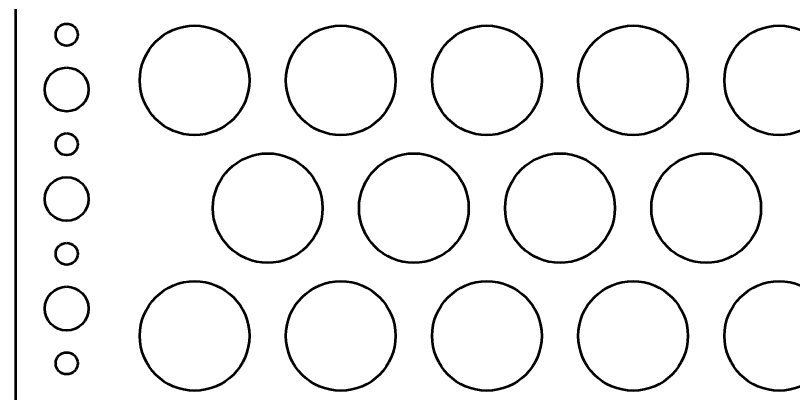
# Model space of a CAD drawing. Header units: centimetres. Extents: x -31.4 to 31.4, y -20.9 to 20.9.
# Drawn here: x -10.45 to 0.19, y 7.09 to 12.26 of the extents above; entities that cross this region are included whole.
import ezdxf

# ---------------------------------------------------------------- set-up
doc = ezdxf.new("R2010")
doc.units = ezdxf.units.CM
doc.header["$MEASUREMENT"] = 0
doc.layers.add('Layer 1', color=7, linetype='Continuous')

msp = doc.modelspace()

# ---------------------------------------------------------------- linework, layer by layer
at = {"layer": 'Layer 1', "lineweight": 53}
for centre, major_axis in [((-9.75, 12), (0, 0.15)), ((-7.99998, 11.37498), (0, 0.75002)), ((-5.99998, 11.37498), (0, 0.75002)), ((-3.99998, 11.37498), (0, 0.75002)), ((-1.99998, 11.37498), (0, 0.75002)), ((0.00002, 11.37498), (0, 0.75002)), ((-9.74999, 11.24999), (0, 0.30001)), ((-9.75, 10.5), (0, 0.15)), ((-6.99998, 9.62498), (0, 0.75002)), ((-4.99998, 9.62498), (0, 0.75002)), ((-2.99998, 9.62498), (0, 0.75002)), ((-0.99998, 9.62498), (0, 0.75002)), ((-9.74999, 9.74999), (0, 0.30001)), ((-9.75, 9), (0, 0.15)), ((-7.99998, 7.87498), (0, 0.75002)), ((-5.99998, 7.87498), (0, 0.75002)), ((-3.99998, 7.87498), (0, 0.75002)), ((-1.99998, 7.87498), (0, 0.75002)), ((0.00002, 7.87498), (0, 0.75002)), ((-9.74999, 8.24999), (0, 0.30001)), ((-9.75, 7.5), (0, 0.15))]:
    msp.add_ellipse(centre, major_axis=major_axis, ratio=1, dxfattribs=at)
msp.add_open_spline([(-10.45, 0.55), (-10.45, 0.55), (-10.45, 20.45), (-10.45, 20.45), (-10.45, 20.45), (-10.45, 20.72614), (-10.22614, 20.95), (-9.95, 20.95), (-9.95, 20.95), (-9.95, 20.95), (9.95, 20.95), (9.95, 20.95), (9.95, 20.95), (10.22614, 20.95), (10.45, 20.72614), (10.45, 20.45), (10.45, 20.45), (10.45, 20.45), (10.45, 0.55), (10.45, 0.55), (10.45, 0.55), (10.45, 0.27386), (10.22614, 0.05), (9.95, 0.05), (9.95, 0.05), (9.95, 0.05), (-9.95, 0.05), (-9.95, 0.05), (-9.95, 0.05), (-10.22614, 0.05), (-10.45, 0.27386), (-10.45, 0.55)], degree=3, knots=[0, 0, 0, 0, 0.11111111, 0.11111111, 0.11111111, 0.11111111, 0.22222222, 0.22222222, 0.22222222, 0.22222222, 0.33333333, 0.33333333, 0.33333333, 0.33333333, 0.44444444, 0.44444444, 0.44444444, 0.44444444, 0.55555556, 0.55555556, 0.55555556, 0.55555556, 0.66666667, 0.66666667, 0.66666667, 0.66666667, 0.77777778, 0.77777778, 0.77777778, 0.77777778, 1, 1, 1, 1], dxfattribs=at)

doc.saveas('drawing.dxf')
